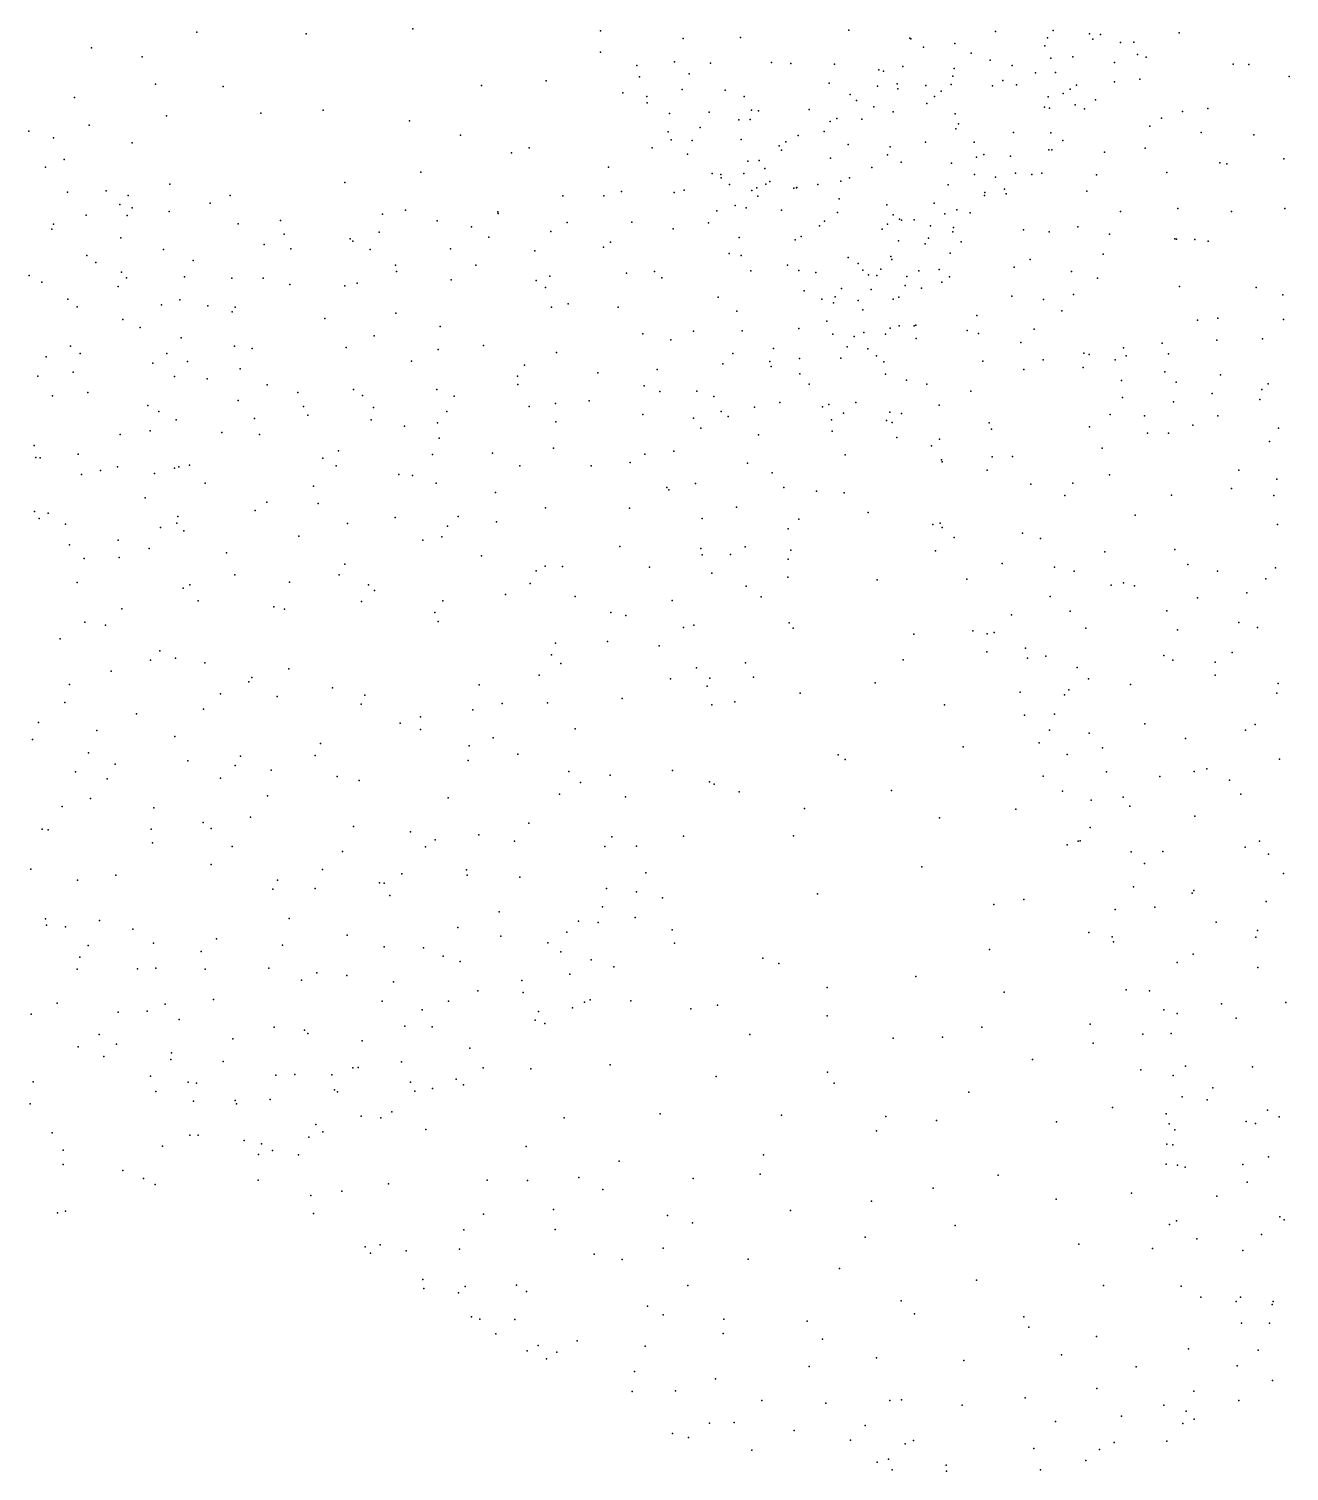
# Model space of a CAD drawing. Header units: metres. Extents: x -24.3 to 24.3, y -27.7 to 27.7.
# Drawn here: x -13.41 to -8.88, y -20.76 to -15.56 of the extents above; entities that cross this region are included whole.
import ezdxf

# ---------------------------------------------------------------- set-up
doc = ezdxf.new("R2010")
doc.units = ezdxf.units.M

msp = doc.modelspace()

# ---------------------------------------------------------------- linework, layer by layer
for p in [(-12.0306, -15.565, -12.9892), (-10.4608, -15.5694, 6.2861), (-12.8072, -15.5764, 1.9552), (-12.4142, -15.5829, -13.0409), (-11.3547, -15.5725, 9.7562), (-11.0569, -15.6, 7.6505), (-10.8517, -15.5959, -12.446), (-10.2416, -15.5985, -11.5457), (-10.238, -15.6015, -4.8801), (-10.0802, -15.6177, -4.2392), (-9.9333, -15.5745, -10.802), (-9.7467, -15.5978, 12.7946), (-9.7261, -15.5707, -6.7316), (-9.595, -15.5826, -9.7182), (-9.5825, -15.6027, 13.1075), (-9.5556, -15.5859, -7.1332), (-9.4839, -15.6147, -9.0571), (-9.4357, -15.6126, -8.822), (-9.2726, -15.5794, 5.4182), (-13.1864, -15.6328, 1.5301), (-13.0051, -15.6657, -13.1256), (-11.3553, -15.6487, 2.2327), (-10.1925, -15.6305, -4.5858), (-10.0214, -15.6521, -3.7202), (-9.7558, -15.6256, -3.5943), (-9.7347, -15.6704, -9.9623), (-9.6547, -15.6662, 5.6162), (-9.4218, -15.6573, -8.2484), (-9.3912, -15.6665, -3.29), (-11.2246, -15.6975, 8.4555), (-11.0883, -15.6839, 10.3497), (-10.9588, -15.6885, 2.2057), (-10.7396, -15.6861, 7.072), (-10.6703, -15.6902, -12.1569), (-10.5131, -15.6919, -11.8984), (-10.3536, -15.7127, 2.0719), (-10.3364, -15.7169, 11.7485), (-10.2668, -15.7006, 6.2556), (-10.0819, -15.7076, 6.0417), (-9.9521, -15.6783, 5.838), (-9.8738, -15.697, -6.5161), (-9.7889, -15.7229, 1.9217), (-9.7174, -15.7223, -6.937), (-9.5053, -15.6867, 1.8405), (-9.0775, -15.6919, 1.7263), (-9.0215, -15.6932, 5.5335), (-12.9564, -15.7639, 1.8392), (-12.7132, -15.7719, -13.0505), (-11.7833, -15.7691, -12.791), (-11.5508, -15.7519, -12.6958), (-11.215, -15.7378, -12.5454), (-11.0356, -15.7265, 7.9825), (-10.532, -15.7599, 6.7733), (-10.3578, -15.7717, 6.4772), (-10.2873, -15.7627, -4.3335), (-10.1843, -15.769, -5.5146), (-10.0925, -15.7651, 2.009), (-10.0871, -15.7348, -5.7525), (-9.9446, -15.7695, -6.2994), (-9.9066, -15.7507, -10.3129), (-9.8575, -15.7667, 12.6761), (-9.6424, -15.7678, -7.4329), (-9.5052, -15.7559, -8.519), (-9.414, -15.7466, 5.6196), (-8.8765, -15.7362, -3.0327), (-13.2483, -15.8116, 1.4049), (-11.2748, -15.795, 8.9986), (-11.1887, -15.8086, 8.7168), (-11.0616, -15.7837, 8.239), (-10.9058, -15.7862, 10.6897), (-10.8374, -15.8087, 7.6487), (-10.456, -15.8007, -11.6187), (-10.4337, -15.823, -4.5902), (-10.2848, -15.7809, -5.2133), (-10.1534, -15.808, -3.5929), (-10.1291, -15.7897, 12.181), (-9.7439, -15.8101, -9.6045), (-9.6901, -15.7974, -3.3301), (-9.6651, -15.7816, -9.2976), (-9.5735, -15.82, -8.2388), (-12.9168, -15.8781, -13.0825), (-12.577, -15.869, 2.0561), (-12.3537, -15.8576, -12.963), (-11.1871, -15.8318, 9.7207), (-11.1061, -15.8696, 9.9852), (-10.9638, -15.8643, 10.3944), (-10.8111, -15.8576, 2.2025), (-10.7869, -15.8599, 10.9067), (-10.6037, -15.8555, 7.1292), (-10.3712, -15.8459, -3.6729), (-10.3022, -15.8632, -11.3201), (-10.1802, -15.8331, -11.0871), (-10.0789, -15.8703, -6.1052), (-9.757, -15.8463, -7.2225), (-9.7392, -15.8507, 5.9002), (-9.6463, -15.8379, -8.9188), (-9.6132, -15.853, 13.1358), (-9.2602, -15.863, 1.7725), (-9.1686, -15.8517, -3.0544), (-13.4124, -15.9329, -13.1837), (-13.1951, -15.9121, -13.1389), (-12.0426, -15.8961, -12.8073), (-10.9959, -15.9202, 8.546), (-10.8568, -15.8926, 7.9687), (-10.8161, -15.891, -12.0289), (-10.528, -15.8985, -4.1122), (-10.504, -15.8873, -3.8627), (-10.415, -15.8903, -5.0433), (-10.076, -15.9246, -10.5125), (-10.0669, -15.9063, 6.3344), (-9.3775, -15.9157, 5.839), (-9.3359, -15.8866, 13.449), (-13.3239, -15.9573, 1.257), (-13.0402, -15.9748, 1.679), (-11.8584, -15.948, -12.6845), (-11.1117, -15.9357, 9.048), (-11.1007, -15.9641, 9.4379), (-11.0251, -15.9663, -12.1403), (-10.849, -15.9632, 8.2128), (-10.712, -15.9858, -4.39), (-10.688, -15.9714, 7.7117), (-10.6432, -15.9482, -11.7291), (-10.5497, -15.9344, 11.4107), (-10.4642, -15.9809, 11.626), (-10.1853, -15.9729, -10.7725), (-10.0104, -15.973, 1.9603), (-9.8684, -15.9376, -9.8015), (-9.7347, -15.9393, -7.7365), (-9.691, -15.9665, -8.5133), (-9.1935, -15.9382, 13.6072), (-9.0035, -15.9468, 1.6879), (-13.2854, -16.035, -2.9026), (-11.6757, -16.0111, 2.2818), (-11.6118, -15.9927, -12.5321), (-11.1688, -15.9935, 2.2418), (-11.0413, -16.0165, 9.7673), (-10.7037, -16.0014, -3.6657), (-10.5267, -16.0302, 7.4149), (-10.3224, -16.0185, -5.7052), (-10.3127, -15.9898, 2.0472), (-10.0018, -16.0272, -3.173), (-9.9752, -16.0177, -9.9882), (-9.8797, -16.0231, -7.3435), (-9.7419, -15.9998, -8.217), (-9.7304, -16.0005, 12.9798), (-9.5405, -16.0083, 1.8281), (-9.395, -15.9948, -3.0173), (-8.8958, -16.0331, -2.9449), (-13.3527, -16.063, -2.1808), (-12.0014, -16.0813, 2.2515), (-11.3257, -16.063, -12.3464), (-10.9526, -16.085, 9.1841), (-10.9215, -16.0886, -3.9055), (-10.8386, -16.0851, -4.7211), (-10.8251, -16.041, -4.158), (-10.7836, -16.0391, 10.4491), (-10.7631, -16.0672, 8.3993), (-10.3779, -16.0641, 11.8111), (-10.2726, -16.0442, -3.321), (-10.0915, -16.0485, 12.3385), (-10.0094, -16.0896, -7.0344), (-9.861, -16.0848, 6.3633), (-9.8032, -16.0887, -3.0466), (-9.7671, -16.0845, 1.8789), (-9.3173, -16.0816, 1.753), (-9.1254, -16.0477, -2.9642), (-9.1014, -16.0512, 6.0055), (-12.9054, -16.1245, 1.795), (-12.2749, -16.1176, -12.8281), (-10.9206, -16.1007, 9.9974), (-10.8904, -16.1249, -3.5462), (-10.7928, -16.1375, 10.2193), (-10.7598, -16.1241, 8.6621), (-10.745, -16.1142, -4.958), (-10.6589, -16.1381, 10.9346), (-10.65, -16.1371, -11.5369), (-10.6479, -16.1356, -5.1769), (-10.5731, -16.1257, 7.9813), (-10.4899, -16.1128, 2.1012), (-10.4592, -16.1015, -5.4799), (-10.1033, -16.1261, -10.1867), (-9.9333, -16.0989, -9.5882), (-9.57, -16.0901, 6.0784), (-13.2732, -16.1522, -3.3278), (-13.134, -16.1475, -2.5815), (-13.0546, -16.1652, -2.8127), (-12.7604, -16.1926, -12.9937), (-12.6878, -16.165, 1.9741), (-11.4906, -16.1663, -3.7883), (-11.3432, -16.1659, 2.2593), (-11.2797, -16.1501, -3.9136), (-11.0894, -16.1537, -12.0489), (-11.0535, -16.1453, -4.3133), (-10.8108, -16.1467, -11.7723), (-10.7886, -16.1675, 2.1921), (-10.4959, -16.1762, -11.2694), (-10.1541, -16.1925, -6.797), (-9.9724, -16.1649, -9.1747), (-9.972, -16.1534, 12.5882), (-9.9015, -16.1424, -7.8155), (-9.8951, -16.1584, -8.1296), (-9.6048, -16.1495, -2.9798), (-13.2065, -16.236, -3.5757), (-13.0852, -16.1975, -3.0854), (-13.0584, -16.2367, -13.076), (-13.0411, -16.2091, 1.61), (-12.9075, -16.2223, -3.4591), (-12.1395, -16.2317, 2.1631), (-12.0573, -16.218, -12.6603), (-11.725, -16.2229, -3.9189), (-11.7228, -16.2289, -12.4774), (-10.9361, -16.2202, -4.9805), (-10.8703, -16.2005, 9.5797), (-10.8304, -16.2094, 9.3356), (-10.7037, -16.2176, 8.9082), (-10.502, -16.2264, -3.174), (-10.324, -16.1986, -6.1981), (-10.3018, -16.2342, 11.9706), (-10.1161, -16.2305, -3.0352), (-10.072, -16.2157, 6.8273), (-10.0241, -16.2265, -7.4724), (-9.4837, -16.2222, 13.2969), (-9.277, -16.2109, 6.2293), (-9.0843, -16.2226, 1.6551), (-8.8926, -16.2109, 13.7957), (-13.3299, -16.2861, 1.1532), (-13.324, -16.2683, -1.8005), (-12.659, -16.2667, -3.2441), (-12.5066, -16.2552, -3.467), (-12.1521, -16.2961, -3.9428), (-11.9429, -16.256, -3.8312), (-11.8192, -16.2778, -4.1467), (-11.5336, -16.2941, -3.4249), (-11.4747, -16.2615, -4.3726), (-11.2425, -16.2606, -4.6197), (-11.0932, -16.285, 2.2424), (-10.9665, -16.2625, -3.335), (-10.5669, -16.2735, 8.6737), (-10.5493, -16.2573, -5.7054), (-10.3412, -16.2858, 2.0539), (-10.3219, -16.268, -10.8486), (-10.2788, -16.2499, -6.4904), (-10.2712, -16.2533, -10.4773), (-10.2262, -16.2518, 7.3125), (-10.1671, -16.2744, 12.2628), (-10.087, -16.2952, 1.9751), (-10.0846, -16.2802, -9.8069), (-9.8327, -16.2879, -2.9543), (-9.74, -16.2958, 6.6335), (-9.6374, -16.2769, 13.1232), (-13.0815, -16.3168, -2.404), (-12.566, -16.3412, -3.7867), (-12.4932, -16.3033, -12.8644), (-12.2563, -16.3201, -3.3772), (-12.2466, -16.3285, -3.6791), (-11.7573, -16.3144, 2.286), (-11.3187, -16.3325, -3.3064), (-10.8563, -16.3158, -5.3994), (-10.6541, -16.3245, 9.2422), (-10.6325, -16.3126, 10.224), (-10.283, -16.3283, 7.8922), (-10.1866, -16.3387, -10.0223), (-10.1751, -16.318, -7.203), (-10.0573, -16.3314, -8.8467), (-9.5225, -16.3038, 6.4308), (-9.2874, -16.3206, 1.695), (-9.2824, -16.3218, 6.4208), (-9.216, -16.3234, -2.854), (-9.1678, -16.3295, 13.5639), (-13.2042, -16.3801, -4.0586), (-12.9273, -16.3593, -3.9363), (-12.8209, -16.3986, -12.9448), (-12.4696, -16.3565, -3.9953), (-12.1837, -16.359, -4.239), (-11.8947, -16.3571, -4.4191), (-11.5914, -16.3639, -4.6333), (-11.3439, -16.3504, -4.7925), (-10.8914, -16.3731, -3.1309), (-10.8488, -16.3812, -11.6456), (-10.4636, -16.3879, -6.2576), (-10.3098, -16.3838, 8.2596), (-10.3069, -16.3945, -10.3035), (-10.0965, -16.3717, -8.0816), (-9.8086, -16.3951, 1.8882), (-9.5453, -16.3762, -2.8677), (-13.4115, -16.452, -4.3392), (-13.1711, -16.4055, 1.3681), (-13.0786, -16.4401, -4.2361), (-12.0928, -16.4158, -3.1559), (-12.0897, -16.4384, -4.5264), (-11.8037, -16.4154, -3.1153), (-11.2618, -16.444, -5.2481), (-11.1612, -16.4386, -11.927), (-10.8139, -16.4354, -5.8679), (-10.6821, -16.4153, -11.3026), (-10.6411, -16.4344, 9.767), (-10.5799, -16.4416, 10.4645), (-10.4271, -16.4099, 8.8189), (-10.4107, -16.4329, -6.6089), (-10.3909, -16.4504, 11.4873), (-10.3605, -16.4524, -10.507), (-10.3458, -16.4303, -6.9636), (-10.209, -16.4353, -2.9519), (-10.1356, -16.4315, -8.3253), (-9.8662, -16.4229, 7.1774), (-9.66, -16.4382, 6.9145), (-13.3654, -16.4761, 0.9379), (-13.091, -16.4926, -2.2552), (-13.0609, -16.4607, -13.0023), (-12.8516, -16.4569, -4.2485), (-12.682, -16.4617, -2.8463), (-12.5694, -16.4617, 1.9553), (-12.4732, -16.4854, -4.4146), (-12.2755, -16.4899, 2.0491), (-12.2305, -16.48, -12.6338), (-11.8928, -16.4682, -4.7379), (-11.5861, -16.4706, -4.9418), (-11.5535, -16.4955, -12.2594), (-11.5378, -16.4553, -3.0767), (-11.1341, -16.4609, -5.4947), (-10.4879, -16.4994, 10.9306), (-10.3804, -16.5027, 11.206), (-10.2579, -16.4886, 8.6671), (-10.252, -16.4562, -7.6718), (-10.1999, -16.4982, -8.8433), (-10.1262, -16.4771, 12.3443), (-10.0984, -16.4576, 8.0965), (-9.5661, -16.4622, 1.7483), (-9.2717, -16.4921, 6.8128), (-8.9956, -16.4959, 6.7622), (-13.2723, -16.5378, -1.9412), (-12.8687, -16.5396, -2.6144), (-11.4709, -16.5546, -5.3539), (-10.9321, -16.5305, -6.0402), (-10.6214, -16.5075, -6.4086), (-10.5587, -16.5375, -10.9751), (-10.5159, -16.5513, 2.1061), (-10.5107, -16.5294, 10.2248), (-10.4276, -16.5429, 9.4638), (-10.3018, -16.5379, -7.9244), (-10.2818, -16.531, 8.9604), (-9.8748, -16.527, 7.9173), (-9.7609, -16.5392, 7.5742), (-9.6521, -16.5212, 7.1255), (-8.8995, -16.5217, 1.4134), (-13.2388, -16.5658, 1.201), (-12.9353, -16.558, -4.6016), (-12.7688, -16.5621, 1.7537), (-12.6804, -16.5833, -12.8375), (-12.67, -16.5664, -4.655), (-12.3468, -16.6075, -4.8834), (-12.0916, -16.5886, -12.5048), (-11.5313, -16.5663, 2.2829), (-11.2916, -16.5671, -2.9985), (-10.8647, -16.5814, -6.3225), (-10.4108, -16.5761, -7.551), (-10.0011, -16.5964, 12.6128), (-9.6947, -16.5796, -2.8161), (-9.1336, -16.6063, 1.5171), (-13.0743, -16.6107, -4.8037), (-13.0122, -16.6394, 1.4386), (-11.9315, -16.6365, -2.9907), (-11.02, -16.6524, -11.6306), (-10.8451, -16.6517, -6.6055), (-10.6413, -16.6431, -2.8713), (-10.5408, -16.6165, -7.2432), (-10.4067, -16.6581, -10.1604), (-10.312, -16.6424, 2.0423), (-10.2805, -16.634, -9.3681), (-10.2256, -16.6334, 9.3828), (-10.2204, -16.631, 12.133), (-10.0352, -16.6509, -2.8148), (-9.7945, -16.6462, 12.8982), (-9.2061, -16.6139, 7.1136), (-8.8972, -16.6114, 13.6966), (-13.2622, -16.7074, -1.7667), (-12.8636, -16.6767, -5.02), (-12.6726, -16.7069, -2.6473), (-12.2706, -16.7117, -12.5482), (-12.1692, -16.6696, -2.9218), (-11.7755, -16.704, -5.4875), (-11.2021, -16.6627, -6.1262), (-11.102, -16.6846, -6.351), (-10.5186, -16.6632, -10.782), (-10.467, -16.709, 10.7203), (-10.4419, -16.6717, -10.4974), (-10.3292, -16.6637, -9.8214), (-10.2184, -16.6792, 9.6166), (-9.9947, -16.6619, 8.9605), (-9.842, -16.6935, 1.8939), (-9.334, -16.6962, 13.3249), (-9.1373, -16.6847, 13.5016), (-8.9729, -16.6801, -2.8409), (-13.3498, -16.7451, 0.8451), (-13.2275, -16.7332, -5.2415), (-12.9158, -16.7336, -2.385), (-12.8417, -16.7622, 1.5752), (-12.6084, -16.7158, -5.2251), (-12.035, -16.7604, -5.525), (-11.9398, -16.7188, 2.1188), (-11.5135, -16.7297, -2.9151), (-10.8785, -16.7336, -6.8531), (-10.7457, -16.7621, 2.1711), (-10.7321, -16.7152, -7.1403), (-10.6389, -16.7507, -7.7615), (-10.49, -16.7495, -8.3584), (-10.393, -16.7165, -8.5765), (-10.362, -16.7418, -9.1969), (-10.3353, -16.7635, 11.1656), (-9.9788, -16.7612, 9.4665), (-9.7613, -16.7562, 8.8933), (-9.6154, -16.7316, 8.3468), (-9.5965, -16.7364, 1.7285), (-9.5028, -16.7557, 8.0651), (-9.4727, -16.7134, -2.8029), (-9.4635, -16.7419, 7.8101), (-9.3106, -16.7343, 7.5445), (-13.3798, -16.8145, -5.5415), (-13.2525, -16.801, 1.0528), (-12.9667, -16.7676, -5.3338), (-12.8881, -16.8162, -5.5332), (-12.6513, -16.789, -5.4873), (-11.6543, -16.8144, -6.0383), (-11.6284, -16.7756, 2.2215), (-11.3649, -16.8025, -6.3983), (-11.1516, -16.7914, -6.6654), (-10.9151, -16.7702, -2.8307), (-10.7412, -16.7802, -7.5477), (-10.6376, -16.8068, -8.1501), (-10.3293, -16.8076, 11.4605), (-9.8309, -16.7914, 9.2617), (-9.6177, -16.7836, 8.6838), (-9.3237, -16.7993, 1.542), (-9.1232, -16.8105, 1.4132), (-12.7706, -16.8239, -12.7777), (-12.5546, -16.8456, -5.7205), (-12.2439, -16.8623, 1.9983), (-11.9439, -16.8626, -12.2935), (-11.653, -16.8454, -12.1439), (-11.1981, -16.8498, 2.2632), (-10.6034, -16.8436, -8.5402), (-10.254, -16.8298, 11.9751), (-10.1801, -16.8436, 2.0001), (-9.4798, -16.8308, 8.5021), (-9.2832, -16.837, 8.2167), (-8.9753, -16.8633, 13.5788), (-8.9516, -16.8427, 8.1405), (-13.3273, -16.8851, -1.5938), (-13.2004, -16.8736, -5.704), (-12.6591, -16.9029, -5.9093), (-12.4441, -16.8739, 1.8988), (-12.2114, -16.884, -5.9226), (-11.8812, -16.8866, -6.0509), (-11.5168, -16.9127, -11.9596), (-11.3956, -16.9035, -6.7207), (-11.1415, -16.8699, -6.964), (-11.008, -16.8684, -11.4655), (-10.9472, -16.8886, -7.4511), (-10.7091, -16.9094, -10.879), (-10.5328, -16.9168, -10.4855), (-10.4361, -16.9097, -9.509), (-10.1356, -16.9198, 12.2382), (-10.0219, -16.869, 12.4566), (-9.4761, -16.8922, 8.9198), (-9.2932, -16.9077, 8.7503), (-9.1535, -16.8771, -2.8231), (-8.982, -16.8987, 8.3492), (-12.9843, -16.9203, -5.8978), (-12.9446, -16.9419, 1.3719), (-12.8817, -16.9719, -6.114), (-12.6006, -16.9677, 1.7332), (-12.4241, -16.9246, -12.5353), (-12.4085, -16.9554, -2.6034), (-12.1808, -16.9718, -2.6454), (-12.1719, -16.9271, -12.3919), (-11.9075, -16.9418, -2.7254), (-11.6117, -16.9239, -6.4935), (-11.2021, -16.9525, -7.1746), (-11.0203, -16.9658, -7.6812), (-10.921, -16.942, -7.9223), (-10.896, -16.9604, -11.2569), (-10.8005, -16.9263, -8.3042), (-10.5564, -16.9256, -8.8286), (-10.5237, -16.9714, -9.2192), (-10.4806, -16.9478, -9.7721), (-10.3132, -16.9444, 10.5206), (-10.2721, -16.9493, 11.7569), (-9.5206, -16.9528, 1.6352), (-9.3969, -16.9578, 13.1942), (-9.1336, -16.9574, 8.9148), (-12.976, -17.0116, -2.1343), (-12.7173, -17.0176, -6.2535), (-12.0606, -16.9951, -6.3366), (-11.9415, -16.9828, 2.0754), (-11.516, -16.9786, 2.214), (-10.9942, -17.0023, 2.2322), (-10.5217, -17.0133, -2.7915), (-10.3252, -16.9738, 10.7444), (-10.3047, -16.982, -2.7878), (-9.9561, -16.9827, 9.9097), (-9.9473, -17.0058, 1.9206), (-9.5954, -16.9977, 12.9855), (-9.3866, -17.0203, -2.7964), (-9.3113, -17.0194, 9.1853), (-9.2231, -16.9911, 13.351), (-8.9144, -17.002, 1.193), (-13.3933, -17.0649, -12.9149), (-13.0838, -17.0251, -6.2643), (-12.5821, -17.025, -2.456), (-11.9358, -17.0375, -6.6371), (-11.5244, -17.0736, -7.1888), (-10.7869, -17.0258, -8.5114), (-10.2883, -17.0354, 11.1039), (-10.1642, -17.0651, 1.9936), (-10.1346, -17.0418, 10.3868), (-9.5498, -17.0745, 9.4581), (-8.9474, -17.05, 9.0933), (-13.3872, -17.1078, 0.5318), (-13.3714, -17.1083, -1.4654), (-13.2352, -17.0961, 0.9132), (-12.354, -17.1103, 1.8752), (-12.2974, -17.0837, -6.482), (-11.9598, -17.0973, -6.8669), (-11.7434, -17.0921, 2.1201), (-11.2479, -17.125, -7.8243), (-11.1959, -17.0958, -2.7752), (-11.0915, -17.0846, -8.0465), (-10.4742, -17.0974, 2.0893), (-10.1283, -17.1164, -2.7675), (-10.1254, -17.1233, 12.1328), (-9.9454, -17.1053, 12.4698), (-9.8727, -17.1042, -2.7605), (-13.2226, -17.1684, -6.6129), (-13.155, -17.1538, -12.8021), (-13.0936, -17.1412, -1.9239), (-12.9602, -17.1649, 1.248), (-12.8886, -17.1462, -6.5747), (-12.8728, -17.1415, -12.6869), (-12.8339, -17.1354, -2.2938), (-12.3066, -17.1374, -6.7004), (-12.0806, -17.1684, -2.5916), (-12.0313, -17.1726, -7.1166), (-11.6452, -17.1375, -11.9498), (-11.3883, -17.1373, -7.5901), (-10.8261, -17.1282, -2.7703), (-10.737, -17.1629, 2.1623), (-9.9628, -17.1531, 10.3053), (-9.5228, -17.1701, 1.5916), (-9.0577, -17.153, 13.4456), (-12.778, -17.2003, 1.4395), (-12.3881, -17.2106, -6.9317), (-11.947, -17.2004, -7.3159), (-11.1167, -17.2154, 2.2607), (-11.1093, -17.2234, -11.3365), (-11.0131, -17.2011, -8.3827), (-10.6946, -17.2159, -10.5732), (-10.5778, -17.229, -9.6657), (-9.8063, -17.203, 10.1131), (-9.6547, -17.1998, -2.7683), (-9.0837, -17.2194, -2.8732), (-8.9208, -17.1854, 9.4547), (-12.994, -17.253, -6.8416), (-12.556, -17.2687, 1.6373), (-12.371, -17.2732, -12.3651), (-11.7332, -17.2335, -7.5996), (-10.4783, -17.2348, -2.7421), (-9.6833, -17.2437, 12.8194), (-9.2995, -17.2428, -2.8378), (-8.9316, -17.2439, 1.0923), (-13.3916, -17.3013, 0.4134), (-13.375, -17.3275, -1.4329), (-13.3432, -17.3078, -6.8832), (-12.8762, -17.3204, -2.1713), (-12.598, -17.298, -12.4806), (-12.0937, -17.3234, -7.5166), (-11.8667, -17.3198, 2.0468), (-11.5533, -17.289, -11.7973), (-11.2505, -17.2898, -8.1581), (-10.9891, -17.3268, -2.706), (-10.8656, -17.286, -10.9019), (-10.6409, -17.3292, -10.187), (-10.3912, -17.3053, 2.0622), (-9.4308, -17.3145, 9.8405), (-13.2807, -17.3473, 0.7131), (-12.9388, -17.3595, -12.6472), (-12.8796, -17.3442, -7.0712), (-12.8545, -17.3716, 1.2705), (-12.2653, -17.3454, -2.536), (-11.9056, -17.3541, -2.5964), (-11.7287, -17.3392, -11.962), (-10.6792, -17.3643, -2.6987), (-10.159, -17.3483, 11.7516), (-10.133, -17.3438, -2.7223), (-10.1257, -17.3594, 10.9251), (-9.8368, -17.3802, 10.5325), (-8.9188, -17.3488, 9.7404), (-13.2658, -17.4221, -1.6591), (-13.0912, -17.4051, 0.9362), (-12.9795, -17.4353, -1.9861), (-12.4407, -17.3908, -7.409), (-11.995, -17.4045, -12.1268), (-11.9261, -17.3935, -7.7165), (-11.2853, -17.4282, -8.4279), (-10.9933, -17.4349, -11.0795), (-10.8338, -17.4293, -10.7322), (-10.0824, -17.3953, 11.9526), (-9.771, -17.399, -2.772), (-9.2883, -17.4388, 1.3354), (-13.2133, -17.4712, -12.7711), (-13.0872, -17.4672, -7.1894), (-12.7009, -17.4501, 1.4088), (-11.7828, -17.4619, -7.8997), (-10.9894, -17.4576, -8.775), (-10.8868, -17.456, -9.0444), (-10.6799, -17.4735, -9.6872), (-10.6705, -17.4406, 2.1404), (-10.1491, -17.443, 1.9862), (-9.9091, -17.4885, 10.7469), (-9.5401, -17.4469, 10.1815), (-12.6707, -17.5301, -2.3299), (-12.2951, -17.5303, 1.7633), (-12.2747, -17.4916, -7.6524), (-11.5864, -17.5156, -2.6207), (-11.5544, -17.4981, -8.1804), (-11.4912, -17.4998, -11.6568), (-11.1783, -17.5027, 2.2322), (-10.9548, -17.5238, 2.2113), (-10.6813, -17.5384, -9.9544), (-9.7206, -17.5019, 1.6906), (-9.6504, -17.5171, 10.4441), (-9.2417, -17.4929, 13.1818), (-9.1341, -17.5168, -2.9055), (-8.926, -17.5049, 13.4974), (-13.2379, -17.5576, 0.655), (-12.8571, -17.5779, -7.405), (-12.8327, -17.566, -12.5337), (-12.4743, -17.5556, 1.5829), (-12.1905, -17.566, -12.188), (-12.1678, -17.5867, -2.5176), (-11.6084, -17.5606, 2.0898), (-10.8307, -17.5711, -9.3335), (-10.3587, -17.5479, 2.0504), (-10.0365, -17.5452, 11.1049), (-9.5175, -17.5669, 12.8825), (-9.4722, -17.5582, 1.4671), (-9.4327, -17.5695, -2.8594), (-9.0289, -17.5946, 1.0768), (-8.961, -17.5441, 9.9922), (-12.8028, -17.6228, -2.1731), (-12.5305, -17.6444, -7.6963), (-12.2156, -17.6255, -7.8684), (-11.923, -17.6228, -2.5734), (-11.6968, -17.6009, -11.8304), (-11.4457, -17.6078, -8.4571), (-11.0965, -17.6226, -11.172), (-10.7773, -17.6091, -10.4825), (-9.7371, -17.6076, 12.5759), (-9.2061, -17.6123, 1.2287), (-13.0774, -17.6518, -12.6483), (-12.4927, -17.6529, -2.4052), (-11.9509, -17.6653, -12.0299), (-11.939, -17.6976, 1.9083), (-11.3177, -17.6659, -2.6387), (-11.2644, -17.6756, -11.3489), (-9.8754, -17.6733, 12.278), (-9.6644, -17.6603, 10.622), (-9.317, -17.6589, 13.0538), (-13.2114, -17.6995, -1.7037), (-13.1362, -17.7104, -7.4487), (-11.0567, -17.7189, 2.186), (-11.0191, -17.7111, -2.6554), (-10.6765, -17.7021, 2.1377), (-10.661, -17.7216, -2.677), (-10.2269, -17.7436, 2.0012), (-10.0144, -17.7316, -2.7484), (-9.9636, -17.7415, 11.4554), (-9.938, -17.7375, 11.2229), (-9.6085, -17.7216, 1.5491), (-9.2788, -17.7271, -2.9088), (-9.0577, -17.7013, 10.2787), (-8.9905, -17.7187, 13.4563), (-13.2994, -17.7598, 0.4264), (-11.5167, -17.776, -2.6148), (-11.3298, -17.7692, 2.1441), (-11.1438, -17.7852, -8.8917), (-9.8249, -17.7934, 1.7185), (-12.9746, -17.8364, 0.8566), (-12.9409, -17.8029, -1.9656), (-12.8847, -17.8302, -7.7182), (-12.7795, -17.8463, -2.1305), (-11.5318, -17.8176, -8.5525), (-11.498, -17.8487, -11.5435), (-10.8327, -17.8459, -10.4402), (-10.2659, -17.8351, -2.7021), (-9.9651, -17.8063, 11.8032), (-9.8183, -17.8295, 11.0098), (-9.7518, -17.823, 12.423), (-9.327, -17.8197, 1.2869), (-9.2947, -17.8371, 10.4728), (-9.1425, -17.8446, 13.3204), (-9.082, -17.8098, 1.0766), (-13.116, -17.8761, -12.6117), (-12.6102, -17.8987, -7.9795), (-12.4764, -17.8683, 1.4376), (-11.5761, -17.8912, 2.0278), (-11.1036, -17.9042, -10.992), (-11.0098, -17.8644, -9.1779), (-10.9615, -17.9015, -10.6858), (-10.804, -17.8982, -10.1141), (-9.64, -17.8633, 10.817), (-9.599, -17.9035, 12.6644), (-9.1427, -17.8906, -2.9559), (-13.2661, -17.9248, -1.5665), (-12.6206, -17.9147, 1.2797), (-12.3196, -17.9363, -8.2091), (-11.7918, -17.9254, -2.5525), (-10.9709, -17.9299, -2.6508), (-10.6365, -17.9557, -2.6704), (-10.3666, -17.9181, 2.0501), (-9.8451, -17.9522, 11.4193), (-9.6697, -17.943, 1.5533), (-9.4481, -17.9242, -2.8919), (-8.9212, -17.9556, 13.5013), (-8.9162, -17.9211, 10.427), (-13.2827, -17.9887, -7.7267), (-12.7223, -17.9584, -12.3703), (-12.5185, -17.9678, -2.3422), (-12.2162, -17.9946, -2.4323), (-12.2035, -17.9623, 1.6517), (-11.7091, -17.9923, -8.5363), (-11.546, -17.9907, -8.6848), (-11.2765, -17.9745, -2.6293), (-10.9548, -17.9978, -9.4851), (-10.8719, -17.9864, -9.8645), (-10.1165, -17.9973, -2.7501), (-9.6847, -17.9612, -2.8427), (-13.3773, -18.0611, 0.0286), (-13.0251, -18.0294, -1.8714), (-12.7842, -18.0135, 1.0207), (-12.0029, -18.0413, -8.4164), (-11.8149, -18.016, -11.7709), (-9.8287, -18.0349, 12.0413), (-9.7208, -18.0311, 12.3512), (-13.1679, -18.0899, 0.4552), (-12.8873, -18.1113, -8.0848), (-12.076, -18.064, -11.9831), (-12.0027, -18.0869, 1.7674), (-11.4456, -18.0835, 2.0361), (-9.7395, -18.0893, 11.2312), (-9.5967, -18.0994, 11.0102), (-9.3956, -18.0662, 1.292), (-9.0333, -18.0882, 10.6061), (-8.9994, -18.0686, -3.0048), (-13.3991, -18.122, -12.7063), (-12.3623, -18.1368, -12.1246), (-11.8271, -18.1449, -2.5043), (-11.7408, -18.1166, 1.8849), (-10.0502, -18.149, 1.8091), (-9.7762, -18.1343, 11.5413), (-9.5483, -18.1524, 12.6091), (-9.2499, -18.1182, 13.2136), (-13.1981, -18.1698, -7.967), (-13.1023, -18.2113, -12.5172), (-12.8399, -18.1987, -12.3738), (-12.6699, -18.2157, -8.3156), (-12.6502, -18.1823, -2.2002), (-12.3825, -18.18, -8.3925), (-11.8316, -18.1984, -8.6362), (-11.652, -18.175, -11.5638), (-10.4991, -18.1778, 2.0369), (-10.4744, -18.1938, -2.6887), (-9.6754, -18.1764, 1.5074), (-8.911, -18.1929, 13.6578), (-13.2445, -18.2388, -1.5469), (-13.1302, -18.2638, -1.7428), (-12.7223, -18.2611, 0.9679), (-12.54, -18.2328, 1.2108), (-12.3025, -18.2557, -2.3636), (-11.4686, -18.2372, -2.5789), (-11.3197, -18.2507, -11.2103), (-11.0959, -18.234, -10.7467), (-9.7617, -18.2545, 11.7636), (-9.5337, -18.2386, -2.9017), (-9.3422, -18.2549, 13.0566), (-9.2189, -18.2376, -2.9715), (-9.1724, -18.2274, 1.0636), (-9.0915, -18.2684, 10.7782), (-12.2234, -18.2703, -8.5285), (-11.5028, -18.3189, -11.3749), (-11.4265, -18.2768, -9.0388), (-10.9624, -18.2741, -10.0656), (-10.946, -18.2826, 2.0466), (-10.8562, -18.3105, -2.6448), (-10.3071, -18.3055, 1.9221), (-9.6927, -18.3085, 12.1646), (-9.0502, -18.3186, 13.4984), (-13.2922, -18.364, 0.1083), (-13.1909, -18.3341, -8.1868), (-12.9628, -18.3681, -8.3357), (-12.5532, -18.3247, -12.1808), (-11.9035, -18.3325, 1.7454), (-11.2654, -18.3282, -9.2478), (-10.6204, -18.3708, -2.6725), (-9.86, -18.3733, 1.6102), (-9.5885, -18.3406, 11.251), (-9.4745, -18.3294, 11.0578), (-9.4496, -18.3618, 12.748), (-12.7852, -18.421, 0.7918), (-12.615, -18.4021, -8.4944), (-11.6131, -18.4239, -8.9988), (-10.1348, -18.4037, 1.7845), (-9.2164, -18.3977, 10.9275), (-13.3641, -18.4445, -1.2994), (-13.3432, -18.4479, -0.1228), (-12.972, -18.4453, -1.8728), (-12.7561, -18.4428, -2.0543), (-12.244, -18.4355, 1.3657), (-12.0394, -18.4541, 1.5491), (-11.7933, -18.4648, -2.4556), (-11.3139, -18.4729, 1.9448), (-11.056, -18.4697, -10.4973), (-10.6598, -18.4685, 1.9277), (-9.593, -18.4386, 12.3407), (-12.9674, -18.4941, -12.3685), (-12.6808, -18.5076, -12.2047), (-12.2839, -18.5259, -11.9601), (-11.9843, -18.5086, -11.721), (-11.9495, -18.4829, -8.8112), (-11.6643, -18.4879, 1.7841), (-11.3395, -18.5074, -2.5633), (-11.2254, -18.506, -9.5016), (-9.6752, -18.5012, -2.8944), (-9.6355, -18.4884, 11.748), (-9.6286, -18.487, 1.3997), (-9.4456, -18.5267, -2.9466), (-9.3312, -18.5249, 13.0387), (-9.035, -18.5097, 13.6378), (-8.983, -18.4879, 10.8723), (-12.7559, -18.5726, -8.5865), (-9.3973, -18.568, 1.1842), (-8.9505, -18.5349, 0.7652), (-13.4055, -18.5894, -0.7195), (-13.2377, -18.6289, -8.4619), (-13.0997, -18.6101, 0.2595), (-12.5173, -18.6283, -2.2377), (-12.3561, -18.5907, 1.1401), (-12.0701, -18.606, -2.36), (-11.8378, -18.5908, -11.5465), (-11.8343, -18.6102, -9.0098), (-11.6456, -18.6173, -11.3635), (-11.1919, -18.6019, -9.8378), (-10.1985, -18.5811, -2.7855), (-8.8965, -18.604, -3.0598), (-12.5339, -18.661, -12.041), (-12.3816, -18.6582, -8.7989), (-12.1502, -18.6382, -11.7815), (-12.134, -18.6395, -8.8754), (-12.1133, -18.6832, 1.3111), (-11.3335, -18.6586, -10.8579), (-11.226, -18.6704, -10.6053), (-10.5739, -18.6776, -2.7075), (-9.4368, -18.652, 12.6573), (-9.226, -18.6758, 1.0061), (-9.22, -18.6661, 13.4054), (-11.3476, -18.7249, 1.7949), (-11.1324, -18.6916, -10.3523), (-9.9389, -18.7165, -2.8395), (-9.831, -18.6975, 1.4893), (-9.5029, -18.7346, 11.7769), (-9.3597, -18.7259, 11.3077), (-8.9595, -18.7058, 13.8817), (-13.3525, -18.7673, -0.5601), (-13.1581, -18.7735, -0.0612), (-12.476, -18.766, 0.8865), (-11.72, -18.7424, -9.2124), (-11.434, -18.7764, -2.484), (-11.3628, -18.7805, -9.6682), (-11.2299, -18.7626, -10.1115), (-9.139, -18.7794, 13.6215), (-13.3486, -18.7906, -0.8903), (-13.2802, -18.7967, -12.425), (-13.0387, -18.8048, -12.2721), (-12.7375, -18.8398, -12.0676), (-12.2664, -18.8269, -8.9851), (-11.8683, -18.7983, 1.4662), (-11.714, -18.8306, -2.3986), (-11.476, -18.8161, -10.9752), (-11.0969, -18.8075, -2.5624), (-9.598, -18.8172, -2.9087), (-9.5139, -18.8326, 1.2264), (-8.9969, -18.8334, 11.1245), (-8.9905, -18.8096, -3.0289), (-13.199, -18.8637, -8.7351), (-12.964, -18.8549, 0.2254), (-12.7921, -18.8856, -1.9059), (-12.4999, -18.8623, -8.9366), (-12.1341, -18.868, 1.1489), (-11.9917, -18.8724, -9.1357), (-11.5446, -18.8545, -9.4504), (-11.498, -18.8869, 1.6774), (-11.0882, -18.8556, 1.755), (-9.9553, -18.8777, 1.4795), (-9.5091, -18.8506, 12.116), (-13.2284, -18.9055, -0.3723), (-11.921, -18.9023, -2.3275), (-11.8605, -18.921, -11.3673), (-11.3887, -18.9152, -9.9029), (-11.3071, -18.9409, -10.3936), (-10.7707, -18.9097, -2.6397), (-10.7136, -18.9286, 1.716), (-9.2801, -18.9243, 11.4053), (-9.222, -18.895, -2.9857), (-8.9889, -18.9426, 13.9733), (-13.2387, -18.9484, -1.1483), (-13.0215, -18.9474, -0.0167), (-12.9551, -18.9451, -1.7504), (-12.7775, -18.9489, -8.9525), (-12.5488, -18.9449, -2.0447), (-12.4309, -18.9882, -11.7572), (-12.3763, -18.9617, 0.8229), (-12.268, -18.9714, -2.2009), (-12.1002, -18.9947, -11.5001), (-11.638, -18.9901, -11.1406), (-11.4652, -18.9662, -10.7338), (-10.2199, -18.9746, -2.7753), (-11.7965, -19.0266, -9.5055), (-11.6334, -19.0329, -9.719), (-10.5388, -19.0151, -2.691), (-9.9023, -19.0311, -2.8406), (-9.4632, -19.0226, 12.3961), (-9.3795, -19.027, 12.7876), (-13.3103, -19.0714, -12.2715), (-12.9222, -19.0752, -12.034), (-12.7479, -19.0574, 0.2789), (-12.1403, -19.0636, -9.2931), (-11.9967, -19.0955, -2.259), (-11.9025, -19.0635, 1.2102), (-11.4562, -19.0875, -10.5055), (-11.4126, -19.0679, -10.242), (-11.3917, -19.0591, 1.5964), (-11.2463, -19.0623, -2.4595), (-11.0294, -19.0921, -2.5153), (-10.9339, -19.0788, 1.6319), (-9.3275, -19.0947, 11.8144), (-9.1201, -19.0732, 13.7626), (-8.8879, -19.0692, 14.2124), (-13.4045, -19.111, -8.9511), (-13.0915, -19.104, -0.3837), (-12.9868, -19.1001, -9.0603), (-12.8716, -19.1301, -0.0077), (-11.5907, -19.1328, 1.4614), (-11.5782, -19.1015, -10.0173), (-11.555, -19.1448, -2.3595), (-10.5395, -19.1171, 1.6123), (-9.5924, -19.1461, -2.903), (-9.2792, -19.1078, 0.9522), (-9.0675, -19.1248, 11.3926), (-13.1591, -19.1838, -0.9109), (-12.6788, -19.1991, -9.2761), (-12.529, -19.1575, 0.4424), (-12.4199, -19.1684, -11.5539), (-12.4084, -19.1799, -9.3617), (-12.0591, -19.154, 0.9587), (-11.9605, -19.1567, -9.5715), (-10.8179, -19.1837, -2.5631), (-10.3022, -19.1976, 1.5316), (-10.1241, -19.193, -2.7851), (-9.9828, -19.1572, 1.3731), (-9.4033, -19.1823, 12.1868), (-9.3008, -19.18, 13.1), (-13.2349, -19.228, -9.131), (-13.0968, -19.2183, -1.3175), (-12.8986, -19.2496, -0.2353), (-12.2122, -19.2072, -9.4888), (-11.8251, -19.2331, -9.91), (-9.5814, -19.2147, 1.1185), (-13.1423, -19.2631, -11.9843), (-12.9014, -19.2735, -9.2982), (-12.7133, -19.2808, -0.0069), (-12.2461, -19.3042, -2.0324), (-12.2266, -19.3021, 0.6387), (-12.071, -19.2818, -11.1071), (-11.7774, -19.304, -10.4869), (-11.6061, -19.307, 1.2656), (-11.3204, -19.2931, 1.4677), (-9.8004, -19.274, 1.2054), (-9.249, -19.2977, 13.5561), (-9.0085, -19.3007, 0.586), (-13.3972, -19.3541, -12.0677), (-12.9742, -19.334, -11.7833), (-12.8387, -19.3559, -1.5047), (-12.8095, -19.3589, -11.6355), (-12.523, -19.3297, -9.5489), (-12.4554, -19.3276, -11.3855), (-12.3218, -19.3294, -9.6347), (-12.0389, -19.3553, -2.1182), (-11.8748, -19.3443, -10.776), (-10.9392, -19.3352, 1.4898), (-10.5376, -19.3199, -2.6232), (-10.5146, -19.3585, 1.4616), (-9.4099, -19.3107, 12.5235), (-9.2939, -19.3317, 13.2741), (-12.9551, -19.3886, -1.0926), (-12.3122, -19.3831, -11.1684), (-12.3014, -19.3901, 0.4197), (-12.0236, -19.3873, -10.0485), (-11.9597, -19.3784, -10.2854), (-11.8486, -19.3648, 0.9661), (-10.0296, -19.3914, 1.2623), (-9.262, -19.4085, -2.8638), (-9.1511, -19.3756, 13.7974), (-13.4078, -19.4328, -9.3325), (-12.82, -19.4241, -9.5706), (-12.6697, -19.4217, -11.4339), (-12.6649, -19.433, -1.6208), (-12.5441, -19.4176, 0.0301), (-12.1055, -19.4626, -10.8447), (-9.5128, -19.447, -2.8285), (-9.1715, -19.4195, 11.8855), (-8.9544, -19.4556, 11.59), (-12.3793, -19.5076, -9.9454), (-12.2158, -19.4781, -10.2432), (-12.1459, -19.484, -10.6113), (-11.4853, -19.4833, -2.2914), (-11.1401, -19.4692, 1.3981), (-10.7037, -19.4737, 1.3899), (-10.3286, -19.4787, 1.3298), (-10.1452, -19.4929, -2.7014), (-9.7138, -19.4977, 1.019), (-9.3187, -19.4691, 12.9182), (-9.3083, -19.505, 12.4115), (-9.0318, -19.4964, 14.0397), (-8.998, -19.5041, 0.4458), (-8.913, -19.4802, -2.8531), (-13.3288, -19.5374, -11.7703), (-12.8327, -19.5458, -0.7659), (-12.8025, -19.5465, -0.5339), (-12.6374, -19.5658, -1.3928), (-12.4048, -19.5534, -10.8871), (-12.3548, -19.5345, 0.1262), (-11.9837, -19.5256, 0.6667), (-10.362, -19.5302, -2.6254), (-9.2875, -19.5274, 13.4301), (-13.2883, -19.6005, -9.6551), (-12.9312, -19.5863, -11.3011), (-12.5856, -19.6163, -10.7596), (-12.5753, -19.5773, -10.0345), (-12.536, -19.6008, -10.505), (-12.4418, -19.6171, -1.6411), (-11.6221, -19.5866, 0.9567), (-10.7688, -19.6175, -2.476), (-9.3171, -19.5782, 0.7095), (-9.2954, -19.5806, 13.2016), (-13.2894, -19.6516, -11.5224), (-11.2876, -19.6401, 1.1083), (-9.3192, -19.65, 12.6765), (-9.2778, -19.654, -2.7508), (-9.2508, -19.6607, 13.6679), (-9.043, -19.6515, -2.7624), (-8.9503, -19.6245, 11.7303), (-13.0742, -19.6734, -9.9236), (-13, -19.702, -11.081), (-12.5871, -19.7075, -0.5846), (-12.1179, -19.7214, 0.1582), (-11.7627, -19.7083, 0.7129), (-11.6179, -19.709, -2.1571), (-11.4325, -19.6986, 0.946), (-11.0219, -19.7018, 1.1567), (-10.7809, -19.686, 1.2282), (-9.9237, -19.6899, -2.6887), (-9.0282, -19.7157, 13.9988), (-12.9581, -19.7234, -10.7342), (-12.3976, -19.7637, -1.3589), (-12.2856, -19.7475, -0.1559), (-11.347, -19.7412, -2.2639), (-10.1581, -19.7371, 1.0522), (-9.4439, -19.7554, 0.7084), (-9.1367, -19.7653, 0.4141), (-13.309, -19.8258, -10.6927), (-13.2804, -19.8192, -10.2437), (-11.5241, -19.8135, 0.7287), (-10.6717, -19.8175, -2.4241), (-10.3795, -19.7838, 1.0982), (-9.7147, -19.7761, -2.6847), (-12.3875, -19.828, -1.0757), (-11.7756, -19.8304, 0.4583), (-11.1139, -19.8355, -2.2699), (-11.0233, -19.8616, 0.9205), (-10.0786, -19.8715, -2.572), (-9.3072, -19.8674, -2.6526), (-9.2823, -19.8549, 12.9266), (-8.9095, -19.8402, 14.155), (-8.8942, -19.8513, -2.6681), (-11.8464, -19.8869, 0.2304), (-11.5177, -19.8857, -2.0472), (-10.403, -19.9129, -2.4377), (-9.209, -19.9188, 13.1876), (-8.9764, -19.903, 12.1007), (-12.2023, -19.9474, -0.6563), (-12.1829, -19.9708, -1.1501), (-12.1477, -19.9411, -0.3488), (-12.0549, -19.9629, -1.5204), (-11.8622, -19.956, -1.7551), (-11.378, -19.9748, 0.5677), (-11.129, -19.9523, 0.7314), (-9.6333, -19.9388, 0.6864), (-9.3683, -19.9545, 0.519), (-9.043, -19.9613, 0.1533), (-11.2772, -19.9932, -2.0732), (-10.824, -19.9919, -2.2443), (-10.4947, -20.0262, 0.8787), (-11.9945, -20.0651, -0.5809), (-11.6576, -20.0857, -1.7436), (-10.0012, -20.0674, 0.7029), (-11.9907, -20.0981, -1.153), (-11.8665, -20.114, -0.3084), (-11.8426, -20.0906, -1.5375), (-11.6213, -20.1083, 0.08), (-11.0403, -20.0868, 0.5798), (-9.5444, -20.0867, 0.5114), (-9.2655, -20.0899, 0.2549), (-9.1946, -20.1294, -2.4325), (-9.0522, -20.1294, 12.744), (-11.1864, -20.1617, 0.3929), (-10.2732, -20.1427, 0.7127), (-10.2247, -20.1896, -2.2859), (-9.0671, -20.1446, 13.5843), (-8.9377, -20.1556, 12.4577), (-8.9335, -20.1443, -0.2253), (-11.8193, -20.1993, -0.9992), (-11.7896, -20.208, -0.7647), (-11.6638, -20.2091, -0.1734), (-11.129, -20.1928, -1.9517), (-10.9116, -20.208, -2.0314), (-10.6109, -20.2155, 0.5659), (-9.8311, -20.2004, -2.343), (-9.8135, -20.237, 0.4237), (-9.048, -20.2232, 13.1179), (-8.9478, -20.2227, -2.2523), (-11.7317, -20.2611, -1.2743), (-11.4392, -20.2868, -0.0965), (-10.9141, -20.2597, 0.3914), (-10.5557, -20.2807, -2.112), (-9.5695, -20.2707, 0.2505), (-11.6194, -20.3225, -0.9999), (-11.5791, -20.3026, -0.4515), (-11.5126, -20.3274, -1.3921), (-11.1942, -20.3058, 0.1234), (-9.6954, -20.3367, -2.2272), (-9.2382, -20.3155, -2.2756), (-8.9877, -20.3197, 13.3768), (-11.5494, -20.3511, -0.7456), (-11.2329, -20.3963, -0.1214), (-10.6044, -20.3788, 0.3422), (-10.3611, -20.348, 0.4913), (-10.0468, -20.3576, -2.179), (-9.4274, -20.3802, 0.0153), (-9.064, -20.3761, -0.388), (-10.9411, -20.423, -1.7491), (-8.9359, -20.4287, 13.6077), (-11.2405, -20.4682, -0.4382), (-11.0851, -20.4665, -1.509), (-10.7746, -20.5004, -1.6308), (-10.3134, -20.5007, -1.9651), (-10.2722, -20.498, 0.2123), (-9.827, -20.491, 0.0376), (-9.5682, -20.4576, -2.0833), (-9.2193, -20.4672, -1.9412), (-10.5439, -20.5104, -1.7684), (-10.0538, -20.5183, -1.9749), (-9.3273, -20.5181, -0.3132), (-9.2469, -20.5394, -0.6556), (-9.058, -20.5015, -1.721), (-10.9632, -20.5831, -1.2366), (-10.8734, -20.5805, -0.2408), (-10.4029, -20.5907, -0.1025), (-9.7172, -20.5761, -1.8693), (-9.4795, -20.5569, -1.8916), (-9.2586, -20.5838, -1.6498), (-9.2181, -20.5685, -0.9312), (-11.0954, -20.6195, -1.017), (-11.0387, -20.6344, -0.7568), (-10.6574, -20.6089, -0.2196), (-10.4553, -20.6438, -1.4039), (-10.2584, -20.6563, -0.3123), (-10.2287, -20.6446, -1.5604), (-9.5063, -20.652, -0.8436), (-9.3167, -20.6472, -1.3946), (-10.8105, -20.6796, -1.0322), (-9.7956, -20.6736, -0.4931), (-9.5586, -20.6775, -1.6191), (-10.3595, -20.7231, -1.1113), (-10.3184, -20.712, -0.5527), (-10.3056, -20.7502, -0.7804), (-10.1106, -20.7338, -1.3093), (-10.1103, -20.7552, -0.6343), (-9.7717, -20.7502, -0.9632), (-9.6079, -20.7171, -1.3229)]:
    msp.add_point(p)

doc.saveas('drawing.dxf')
